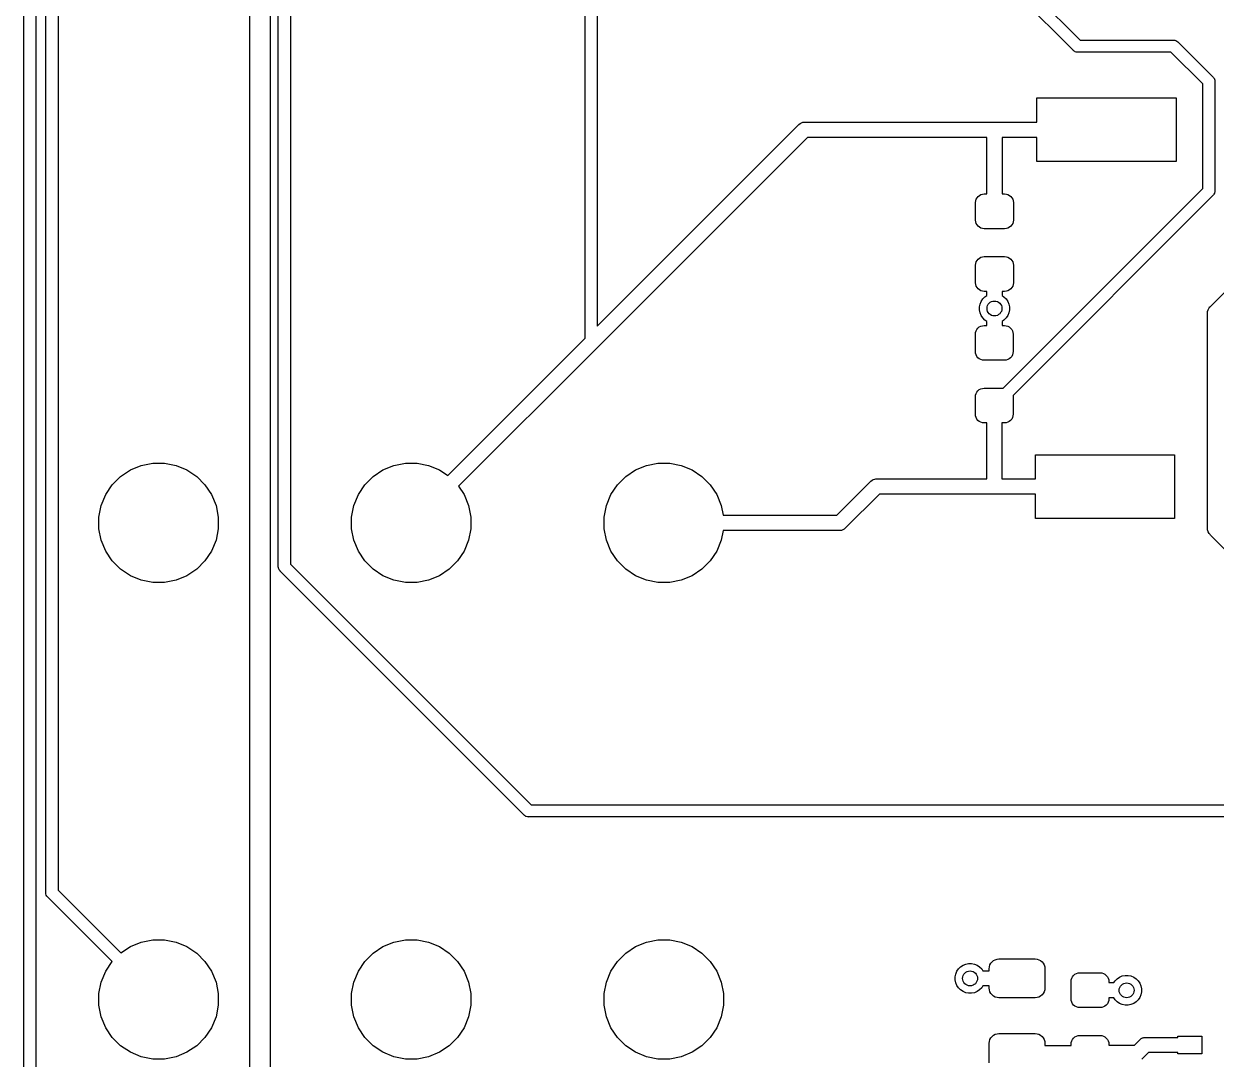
# Model space of a CAD drawing. Extents: x -66 to 211, y -177 to 13.
# Drawn here: x -13.54 to 16.44, y -86.1 to -60.08 of the extents above; entities that cross this region are included whole.
import ezdxf

# ---------------------------------------------------------------- set-up
doc = ezdxf.new("R2010")
doc.units = 0
doc.layers.add('BLACK', color=7, linetype='CONTINUOUS')

msp = doc.modelspace()

# ---------------------------------------------------------------- linework, layer by layer
at = {"layer": 'BLACK', "linetype": 'CONTINUOUS'}
for p, q in [((-6.83514, -42.2274), (-6.83514, -73.6528)), ((-7.13994, -73.7084), (-7.13994, -42.283)), ((-7.85114, -66.7687), (-7.85114, -44.6707)), ((-7.34314, -44.7125), (-7.34314, -91.8461)), ((-13.5359, -101.544), (-13.5359, -45.8294)), ((-13.2311, -45.885), (-13.2311, -101.488)), ((-12.9819, -81.905), (-12.9819, -46.2914)), ((-12.6771, -46.347), (-12.6771, -81.8493)), ((0.87854, -52.801), (0.87854, -67.6728)), ((0.57374, -67.9776), (0.57374, -53.1058)), ((12.8384, -60.7374), (10.2284, -58.1273)), ((10.4832, -57.9511), (13.0146, -60.4825)), ((13.0146, -60.4825), (15.357, -60.4825)), ((15.357, -60.4825), (15.3645, -60.4817)), ((15.3645, -60.4817), (15.3719, -60.4825)), ((15.3719, -60.4825), (15.3719, -60.4825)), ((15.3719, -60.4825), (15.3943, -60.4847)), ((15.3943, -60.4847), (15.4231, -60.4934)), ((15.4231, -60.4934), (15.4495, -60.5076)), ((15.4495, -60.5076), (15.4727, -60.5266)), ((15.4727, -60.5266), (15.4775, -60.5324)), ((15.4775, -60.5324), (16.3559, -61.4108)), ((12.8432, -60.7432), (12.8384, -60.7374)), ((12.849, -60.7479), (12.8432, -60.7432)), ((12.8664, -60.7622), (12.849, -60.7479)), ((12.849, -60.7479), (12.849, -60.7479)), ((12.8865, -60.773), (12.8664, -60.7622)), ((12.8929, -60.7764), (12.8865, -60.773)), ((12.9216, -60.7851), (12.8929, -60.7764)), ((12.944, -60.7873), (12.9216, -60.7851)), ((12.9515, -60.788), (12.944, -60.7873)), ((12.944, -60.7873), (12.944, -60.7873)), ((12.9589, -60.7873), (12.9515, -60.788)), ((15.3013, -60.7873), (12.9589, -60.7873)), ((16.1011, -61.587), (15.3013, -60.7873)), ((16.3559, -61.4108), (16.3617, -61.4156)), ((16.3617, -61.4156), (16.3665, -61.4214)), ((16.3665, -61.4214), (16.3665, -61.4214)), ((16.3665, -61.4214), (16.3808, -61.4388)), ((16.3808, -61.4388), (16.3928, -61.4613)), ((16.1011, -64.2117), (16.1011, -61.587)), ((16.3928, -61.4613), (16.3949, -61.4653)), ((16.3949, -61.4653), (16.4037, -61.494)), ((16.4037, -61.494), (16.4059, -61.5164)), ((16.4059, -61.5164), (16.4059, -61.5164)), ((16.4059, -61.5164), (16.4066, -61.5239)), ((16.4066, -61.5239), (16.4059, -61.5314)), ((16.4059, -61.5314), (16.4059, -64.2673)), ((11.9279, -61.938), (15.4279, -61.938)), ((11.9279, -62.5475), (11.9279, -61.938)), ((15.4279, -61.938), (15.4279, -63.538)), ((0.87854, -67.6728), (5.94138, -62.6099)), ((5.94138, -62.6099), (5.94734, -62.6026)), ((5.94734, -62.6026), (5.97635, -62.5788)), ((5.97635, -62.5788), (6.00945, -62.5611)), ((6.00945, -62.5611), (6.031, -62.5546)), ((6.031, -62.5546), (6.04535, -62.5503)), ((6.04535, -62.5503), (6.0827, -62.5466)), ((6.0827, -62.5466), (6.09205, -62.5475)), ((6.09205, -62.5475), (10.8568, -62.5475)), ((10.8568, -62.5475), (10.8661, -62.5466)), ((10.8661, -62.5466), (10.8755, -62.5475)), ((10.8755, -62.5475), (11.9279, -62.5475)), ((6.16161, -62.9285), (0.86746, -68.2226)), ((10.6731, -62.9285), (6.16161, -62.9285)), ((10.6731, -64.3502), (10.6731, -62.9285)), ((11.9279, -62.9285), (11.0541, -62.9285)), ((11.0541, -62.9285), (11.0541, -64.3502)), ((11.9279, -63.538), (11.9279, -62.9285)), ((15.4279, -63.538), (11.9279, -63.538)), ((10.4254, -64.4474), (10.4527, -64.4142)), ((10.4527, -64.4142), (10.4858, -64.387)), ((10.4858, -64.387), (10.5236, -64.3668)), ((10.5236, -64.3668), (10.5647, -64.3544)), ((10.5647, -64.3544), (10.6073, -64.3502)), ((10.6073, -64.3502), (10.6731, -64.3502)), ((11.0541, -64.3502), (11.1198, -64.3502)), ((11.0805, -69.2323), (16.1011, -64.2117)), ((11.1198, -64.3502), (11.1625, -64.3544)), ((11.1625, -64.3544), (11.2035, -64.3668)), ((11.2035, -64.3668), (11.2414, -64.387)), ((11.2414, -64.387), (11.2745, -64.4142)), ((11.2745, -64.4142), (11.3017, -64.4474)), ((16.3559, -64.3879), (11.3298, -69.4139)), ((16.3617, -64.3831), (16.3559, -64.3879)), ((16.3674, -64.3762), (16.3617, -64.3831)), ((16.3808, -64.3599), (16.3674, -64.3762)), ((16.3949, -64.3334), (16.3808, -64.3599)), ((16.3977, -64.3242), (16.3949, -64.3334)), ((16.4037, -64.3047), (16.3977, -64.3242)), ((16.4059, -64.2823), (16.4037, -64.3047)), ((16.4059, -64.2673), (16.4066, -64.2748)), ((16.4066, -64.2748), (16.4059, -64.2823)), ((16.4059, -64.2823), (16.4059, -64.2823)), ((10.3886, -64.5689), (10.3928, -64.5263)), ((10.3886, -65.0064), (10.3886, -64.5689)), ((10.3928, -64.5263), (10.4052, -64.4852)), ((10.4052, -64.4852), (10.4254, -64.4474)), ((11.3017, -64.4474), (11.3219, -64.4852)), ((11.3219, -64.4852), (11.3344, -64.5263)), ((11.3344, -64.5263), (11.3386, -64.5689)), ((11.3386, -64.5689), (11.3386, -65.0064)), ((10.3928, -65.0491), (10.3886, -65.0064)), ((11.3386, -65.0064), (11.3344, -65.0491)), ((10.4052, -65.0901), (10.3928, -65.0491)), ((10.4254, -65.128), (10.4052, -65.0901)), ((10.4527, -65.1611), (10.4254, -65.128)), ((10.4858, -65.1883), (10.4527, -65.1611)), ((10.5236, -65.2085), (10.4858, -65.1883)), ((10.5647, -65.221), (10.5236, -65.2085)), ((10.6073, -65.2252), (10.5647, -65.221)), ((11.1198, -65.2252), (10.6073, -65.2252)), ((11.1625, -65.221), (11.1198, -65.2252)), ((11.2035, -65.2085), (11.1625, -65.221)), ((11.2414, -65.1883), (11.2035, -65.2085)), ((11.2745, -65.1611), (11.2414, -65.1883)), ((11.3017, -65.128), (11.2745, -65.1611)), ((11.3219, -65.0901), (11.3017, -65.128)), ((11.3344, -65.0491), (11.3219, -65.0901)), ((16.3011, -67.1698), (18.2114, -65.2595)), ((10.5236, -65.9418), (10.5647, -65.9294)), ((10.5647, -65.9294), (10.6073, -65.9252)), ((10.6073, -65.9252), (11.1198, -65.9252)), ((11.1198, -65.9252), (11.1625, -65.9294)), ((11.1625, -65.9294), (11.2035, -65.9418)), ((10.3886, -66.1439), (10.3928, -66.1013)), ((10.3886, -66.5814), (10.3886, -66.1439)), ((10.3928, -66.1013), (10.4052, -66.0602)), ((10.4052, -66.0602), (10.4254, -66.0224)), ((10.4254, -66.0224), (10.4527, -65.9892)), ((10.4527, -65.9892), (10.4858, -65.962)), ((10.4858, -65.962), (10.5236, -65.9418)), ((11.2035, -65.9418), (11.2414, -65.962)), ((11.2414, -65.962), (11.2745, -65.9892)), ((11.2745, -65.9892), (11.3017, -66.0224)), ((11.3017, -66.0224), (11.3219, -66.0602)), ((11.3219, -66.0602), (11.3344, -66.1013)), ((11.3344, -66.1013), (11.3386, -66.1439)), ((11.3386, -66.1439), (11.3386, -66.5814)), ((-7.85114, -66.7688), (-7.85114, -66.7687)), ((-7.85114, -92.3541), (-7.85114, -66.7688)), ((10.3928, -66.6241), (10.3886, -66.5814)), ((10.4052, -66.6651), (10.3928, -66.6241)), ((10.4254, -66.703), (10.4052, -66.6651)), ((10.4527, -66.7361), (10.4254, -66.703)), ((10.4858, -66.7633), (10.4527, -66.7361)), ((10.5236, -66.7835), (10.4858, -66.7633)), ((10.5647, -66.796), (10.5236, -66.7835)), ((10.6073, -66.8002), (10.5647, -66.796)), ((10.6731, -66.8002), (10.6073, -66.8002)), ((10.6731, -66.905), (10.6731, -66.8002)), ((11.1198, -66.8002), (11.0541, -66.8002)), ((11.0541, -66.8002), (11.0541, -66.905)), ((11.1625, -66.796), (11.1198, -66.8002)), ((11.2035, -66.7835), (11.1625, -66.796)), ((11.2414, -66.7633), (11.2035, -66.7835)), ((11.2745, -66.7361), (11.2414, -66.7633)), ((11.3017, -66.703), (11.2745, -66.7361)), ((11.3219, -66.6651), (11.3017, -66.703)), ((11.3344, -66.6241), (11.3219, -66.6651)), ((11.3386, -66.5814), (11.3344, -66.6241)), ((10.4886, -67.1918), (10.503, -67.1193)), ((10.503, -67.1193), (10.5313, -67.0511)), ((10.5313, -67.0511), (10.5723, -66.9897)), ((10.5723, -66.9897), (10.6245, -66.9374)), ((10.6245, -66.9374), (10.6731, -66.905)), ((11.0541, -66.905), (11.1026, -66.9374)), ((11.1026, -66.9374), (11.1549, -66.9897)), ((11.1549, -66.9897), (11.1959, -67.0511)), ((11.1959, -67.0511), (11.2242, -67.1193)), ((11.2242, -67.1193), (11.2386, -67.1918)), ((10.4886, -67.2657), (10.4886, -67.1918)), ((10.503, -67.3381), (10.4886, -67.2657)), ((10.5313, -67.4063), (10.503, -67.3381)), ((10.5723, -67.4678), (10.5313, -67.4063)), ((11.1959, -67.4063), (11.1549, -67.4678)), ((11.2242, -67.3381), (11.1959, -67.4063)), ((11.2386, -67.2657), (11.2242, -67.3381)), ((11.2386, -67.1918), (11.2386, -67.2657)), ((16.2167, -67.3583), (16.2179, -67.3458)), ((16.2179, -67.3707), (16.2167, -67.3583)), ((16.2179, -67.3458), (16.2216, -67.3085)), ((16.2179, -67.3458), (16.2179, -67.3458)), ((16.2179, -72.7306), (16.2179, -67.3707)), ((16.2216, -67.3085), (16.2361, -67.2606)), ((16.2361, -67.2606), (16.2597, -67.2165)), ((16.2597, -67.2165), (16.2799, -67.1918)), ((16.2799, -67.1918), (16.2835, -67.1875)), ((16.2835, -67.1875), (16.2914, -67.1778)), ((16.2835, -67.1875), (16.2835, -67.1875)), ((16.2914, -67.1778), (16.3011, -67.1698)), ((10.4204, -67.7545), (10.4476, -67.7213)), ((10.4476, -67.7213), (10.4807, -67.6941)), ((10.4807, -67.6941), (10.5185, -67.6739)), ((10.5185, -67.6739), (10.5596, -67.6615)), ((10.5596, -67.6615), (10.6022, -67.6573)), ((10.6245, -67.52), (10.5723, -67.4678)), ((10.6022, -67.6573), (10.6731, -67.6573)), ((10.6731, -67.5524), (10.6245, -67.52)), ((10.6731, -67.6573), (10.6731, -67.5524)), ((11.1026, -67.52), (11.0541, -67.5524)), ((11.0541, -67.5524), (11.0541, -67.6573)), ((11.0541, -67.6573), (11.1147, -67.6573)), ((11.1549, -67.4678), (11.1026, -67.52)), ((11.1147, -67.6573), (11.1574, -67.6615)), ((11.1574, -67.6615), (11.1985, -67.6739)), ((11.1985, -67.6739), (11.2363, -67.6941)), ((11.2363, -67.6941), (11.2694, -67.7213)), ((11.2694, -67.7213), (11.2966, -67.7545)), ((-2.87736, -71.4287), (0.57374, -67.9776)), ((10.3835, -67.876), (10.3877, -67.8333)), ((10.3835, -68.3135), (10.3835, -67.876)), ((10.3877, -67.8333), (10.4002, -67.7923)), ((10.4002, -67.7923), (10.4204, -67.7545)), ((11.2966, -67.7545), (11.3168, -67.7923)), ((11.3168, -67.7923), (11.3293, -67.8333)), ((11.3293, -67.8333), (11.3335, -67.876)), ((11.3335, -67.876), (11.3335, -68.3135)), ((0.86745, -68.2227), (-2.60795, -71.6981)), ((0.86746, -68.2226), (0.86745, -68.2227)), ((10.3877, -68.3562), (10.3835, -68.3135)), ((11.3335, -68.3135), (11.3293, -68.3562)), ((10.4002, -68.3972), (10.3877, -68.3562)), ((10.4204, -68.435), (10.4002, -68.3972)), ((10.4476, -68.4682), (10.4204, -68.435)), ((10.4807, -68.4954), (10.4476, -68.4682)), ((10.5185, -68.5156), (10.4807, -68.4954)), ((10.5596, -68.5281), (10.5185, -68.5156)), ((10.6022, -68.5323), (10.5596, -68.5281)), ((11.1147, -68.5323), (10.6022, -68.5323)), ((11.1574, -68.5281), (11.1147, -68.5323)), ((11.1985, -68.5156), (11.1574, -68.5281)), ((11.2363, -68.4954), (11.1985, -68.5156)), ((11.2694, -68.4682), (11.2363, -68.4954)), ((11.2966, -68.435), (11.2694, -68.4682)), ((11.3168, -68.3972), (11.2966, -68.435)), ((11.3293, -68.3562), (11.3168, -68.3972)), ((10.5596, -69.2365), (10.6022, -69.2323)), ((10.6022, -69.2323), (11.0805, -69.2323)), ((10.3835, -69.451), (10.3877, -69.4083)), ((10.3835, -69.8885), (10.3835, -69.451)), ((10.3877, -69.4083), (10.4002, -69.3673)), ((10.4002, -69.3673), (10.4204, -69.3295)), ((10.4204, -69.3295), (10.4476, -69.2963)), ((10.4476, -69.2963), (10.4807, -69.2691)), ((10.4807, -69.2691), (10.5185, -69.2489)), ((10.5185, -69.2489), (10.5596, -69.2365)), ((11.3298, -69.4139), (11.3335, -69.451)), ((11.3335, -69.451), (11.3335, -69.8885)), ((10.3877, -69.9312), (10.3835, -69.8885)), ((10.4002, -69.9722), (10.3877, -69.9312)), ((10.4204, -70.01), (10.4002, -69.9722)), ((10.4476, -70.0432), (10.4204, -70.01)), ((10.4807, -70.0704), (10.4476, -70.0432)), ((10.5185, -70.0906), (10.4807, -70.0704)), ((10.5596, -70.1031), (10.5185, -70.0906)), ((10.6022, -70.1073), (10.5596, -70.1031)), ((10.668, -70.1073), (10.6022, -70.1073)), ((10.668, -71.5137), (10.668, -70.1073)), ((11.1147, -70.1073), (11.049, -70.1073)), ((11.049, -70.1073), (11.049, -71.5137)), ((11.1574, -70.1031), (11.1147, -70.1073)), ((11.1985, -70.0906), (11.1574, -70.1031)), ((11.2363, -70.0704), (11.1985, -70.0906)), ((11.2694, -70.0432), (11.2363, -70.0704)), ((11.2966, -70.01), (11.2694, -70.0432)), ((11.3168, -69.9722), (11.2966, -70.01)), ((11.3293, -69.9312), (11.3168, -69.9722)), ((11.3335, -69.8885), (11.3293, -69.9312)), ((11.8924, -71.5137), (11.8924, -70.9042)), ((11.8924, -70.9042), (15.3924, -70.9042)), ((15.3924, -70.9042), (15.3924, -72.5042)), ((-11.1035, -71.4529), (-10.8578, -71.2887)), ((-10.8578, -71.2887), (-10.5848, -71.1756)), ((-10.5848, -71.1756), (-10.295, -71.118)), ((-10.295, -71.118), (-9.99956, -71.118)), ((-9.99956, -71.118), (-9.70977, -71.1756)), ((-9.70977, -71.1756), (-9.43678, -71.2887)), ((-9.43678, -71.2887), (-9.19111, -71.4529)), ((-4.75349, -71.4529), (-4.50782, -71.2887)), ((-4.50782, -71.2887), (-4.23483, -71.1756)), ((-4.23483, -71.1756), (-3.94504, -71.118)), ((-3.94504, -71.118), (-3.64956, -71.118)), ((-3.64956, -71.118), (-3.35977, -71.1756)), ((-3.35977, -71.1756), (-3.08678, -71.2887)), ((-3.08678, -71.2887), (-2.87736, -71.4287)), ((1.59651, -71.4529), (1.84218, -71.2887)), ((1.84218, -71.2887), (2.11517, -71.1756)), ((2.11517, -71.1756), (2.40496, -71.118)), ((2.40496, -71.118), (2.70044, -71.118)), ((2.70044, -71.118), (2.99023, -71.1756)), ((2.99023, -71.1756), (3.26322, -71.2887)), ((3.26322, -71.2887), (3.50889, -71.4529)), ((-11.3124, -71.6618), (-11.1035, -71.4529)), ((-9.19111, -71.4529), (-8.98217, -71.6618)), ((-4.96243, -71.6618), (-4.75349, -71.4529)), ((1.38757, -71.6618), (1.59651, -71.4529)), ((3.50889, -71.4529), (3.71783, -71.6618)), ((6.89907, -72.4275), (7.75046, -71.5761)), ((7.75046, -71.5761), (7.75642, -71.5688)), ((7.75642, -71.5688), (7.78543, -71.545)), ((7.78543, -71.545), (7.81853, -71.5273)), ((7.81853, -71.5273), (7.85444, -71.5165)), ((7.85444, -71.5165), (7.88243, -71.5137)), ((7.88243, -71.5137), (7.88244, -71.5137)), ((7.88244, -71.5137), (7.89178, -71.5128)), ((7.89178, -71.5128), (7.90112, -71.5137)), ((7.90112, -71.5137), (10.668, -71.5137)), ((11.049, -71.5137), (11.8924, -71.5137)), ((-11.5897, -72.1805), (-11.4766, -71.9075)), ((-11.4766, -71.9075), (-11.3124, -71.6618)), ((-8.98217, -71.6618), (-8.81802, -71.9075)), ((-8.81802, -71.9075), (-8.70494, -72.1805)), ((-5.23966, -72.1805), (-5.12658, -71.9075)), ((-5.12658, -71.9075), (-4.96243, -71.6618)), ((-2.60795, -71.6981), (-2.46802, -71.9075)), ((-2.46802, -71.9075), (-2.35494, -72.1805)), ((1.11034, -72.1805), (1.22342, -71.9075)), ((1.22342, -71.9075), (1.38757, -71.6618)), ((3.71783, -71.6618), (3.88198, -71.9075)), ((3.88198, -71.9075), (3.99506, -72.1805)), ((7.97069, -71.8947), (7.1193, -72.7461)), ((10.8441, -71.8947), (7.97069, -71.8947)), ((10.8534, -71.8956), (10.8441, -71.8947)), ((10.8628, -71.8947), (10.8534, -71.8956)), ((11.8924, -71.8947), (10.8628, -71.8947)), ((11.8924, -72.5042), (11.8924, -71.8947)), ((-11.6473, -72.4703), (-11.5897, -72.1805)), ((-8.70494, -72.1805), (-8.6473, -72.4703)), ((-5.2973, -72.4703), (-5.23966, -72.1805)), ((-2.35494, -72.1805), (-2.2973, -72.4703)), ((1.0527, -72.4703), (1.11034, -72.1805)), ((3.99506, -72.1805), (4.04419, -72.4275)), ((-11.6473, -72.7657), (-11.6473, -72.4703)), ((-8.6473, -72.4703), (-8.6473, -72.7657)), ((-5.2973, -72.7657), (-5.2973, -72.4703)), ((-2.2973, -72.4703), (-2.2973, -72.7657)), ((1.0527, -72.7657), (1.0527, -72.4703)), ((4.04419, -72.4275), (6.89907, -72.4275)), ((15.3924, -72.5042), (11.8924, -72.5042)), ((-11.5897, -73.0555), (-11.6473, -72.7657)), ((-8.6473, -72.7657), (-8.70494, -73.0555)), ((-5.23966, -73.0555), (-5.2973, -72.7657)), ((-2.2973, -72.7657), (-2.35494, -73.0555)), ((1.11034, -73.0555), (1.0527, -72.7657)), ((4.04419, -72.8085), (3.99506, -73.0555)), ((6.96864, -72.8085), (4.04419, -72.8085)), ((6.97798, -72.8094), (6.96864, -72.8085)), ((6.98732, -72.8085), (6.97798, -72.8094)), ((6.98733, -72.8085), (6.98732, -72.8085)), ((7.01532, -72.8057), (6.98733, -72.8085)), ((7.05123, -72.7948), (7.01532, -72.8057)), ((7.08433, -72.7772), (7.05123, -72.7948)), ((7.11333, -72.7534), (7.08433, -72.7772)), ((7.1193, -72.7461), (7.11333, -72.7534)), ((16.2167, -72.7431), (16.2179, -72.7306)), ((16.2216, -72.7929), (16.2167, -72.7431)), ((16.2361, -72.8407), (16.2216, -72.7929)), ((-11.4766, -73.3285), (-11.5897, -73.0555)), ((-8.70494, -73.0555), (-8.81802, -73.3285)), ((-5.12658, -73.3285), (-5.23966, -73.0555)), ((-2.35494, -73.0555), (-2.46802, -73.3285)), ((1.22342, -73.3285), (1.11034, -73.0555)), ((3.99506, -73.0555), (3.88198, -73.3285)), ((16.2597, -72.8849), (16.2361, -72.8407)), ((16.2835, -72.9138), (16.2597, -72.8849)), ((16.2835, -72.9139), (16.2835, -72.9138)), ((16.2914, -72.9235), (16.2835, -72.9139)), ((16.3011, -72.9315), (16.2914, -72.9235)), ((18.6025, -75.2329), (16.3011, -72.9315)), ((-11.3124, -73.5742), (-11.4766, -73.3285)), ((-8.81802, -73.3285), (-8.98217, -73.5742)), ((-4.96243, -73.5742), (-5.12658, -73.3285)), ((-2.46802, -73.3285), (-2.63217, -73.5742)), ((1.38757, -73.5742), (1.22342, -73.3285)), ((3.88198, -73.3285), (3.71783, -73.5742)), ((-11.1035, -73.7831), (-11.3124, -73.5742)), ((-8.98217, -73.5742), (-9.19111, -73.7831)), ((-7.14068, -73.7159), (-7.13994, -73.7084)), ((-7.13994, -73.7234), (-7.14068, -73.7159)), ((-7.13773, -73.7458), (-7.13994, -73.7234)), ((-7.13994, -73.7234), (-7.13994, -73.7234)), ((-6.83514, -73.6528), (-0.78269, -79.7052)), ((-4.75349, -73.7831), (-4.96243, -73.5742)), ((-2.63217, -73.5742), (-2.84111, -73.7831)), ((1.59651, -73.7831), (1.38757, -73.5742)), ((3.71783, -73.5742), (3.50889, -73.7831)), ((-10.8578, -73.9473), (-11.1035, -73.7831)), ((-10.5848, -74.0604), (-10.8578, -73.9473)), ((-9.43678, -73.9473), (-9.70977, -74.0604)), ((-9.19111, -73.7831), (-9.43678, -73.9473)), ((-7.13497, -73.7549), (-7.13773, -73.7458)), ((-7.12902, -73.7745), (-7.13497, -73.7549)), ((-7.11487, -73.801), (-7.12902, -73.7745)), ((-7.10059, -73.8184), (-7.11487, -73.801)), ((-7.09582, -73.8242), (-7.10059, -73.8184)), ((-7.10059, -73.8184), (-7.10059, -73.8184)), ((-7.09001, -73.8289), (-7.09582, -73.8242)), ((-0.95887, -79.9601), (-7.09001, -73.8289)), ((-4.50782, -73.9473), (-4.75349, -73.7831)), ((-4.23483, -74.0604), (-4.50782, -73.9473)), ((-3.08678, -73.9473), (-3.35977, -74.0604)), ((-2.84111, -73.7831), (-3.08678, -73.9473)), ((1.84218, -73.9473), (1.59651, -73.7831)), ((2.11517, -74.0604), (1.84218, -73.9473)), ((3.26322, -73.9473), (2.99023, -74.0604)), ((3.50889, -73.7831), (3.26322, -73.9473)), ((-10.295, -74.118), (-10.5848, -74.0604)), ((-9.99956, -74.118), (-10.295, -74.118)), ((-9.70977, -74.0604), (-9.99956, -74.118)), ((-3.94504, -74.118), (-4.23483, -74.0604)), ((-3.64956, -74.118), (-3.94504, -74.118)), ((-3.35977, -74.0604), (-3.64956, -74.118)), ((2.40496, -74.118), (2.11517, -74.0604)), ((2.70044, -74.118), (2.40496, -74.118)), ((2.99023, -74.0604), (2.70044, -74.118)), ((-0.78269, -79.7052), (20.7796, -79.7052)), ((-0.9541, -79.9659), (-0.95887, -79.9601)), ((-0.94829, -79.9707), (-0.9541, -79.9659)), ((-0.9309, -79.9849), (-0.94829, -79.9707)), ((-0.94829, -79.9707), (-0.94829, -79.9707)), ((-0.91522, -79.9933), (-0.9309, -79.9849)), ((-0.90442, -79.9991), (-0.91522, -79.9933)), ((-0.8757, -80.0078), (-0.90442, -79.9991)), ((-0.8533, -80.01), (-0.8757, -80.0078)), ((-0.85329, -80.01), (-0.8533, -80.01)), ((-0.84582, -80.0107), (-0.85329, -80.01)), ((-0.83835, -80.01), (-0.84582, -80.0107)), ((20.7449, -80.01), (-0.83835, -80.01)), ((-12.9827, -81.9125), (-12.9819, -81.905)), ((-12.9797, -81.9423), (-12.9827, -81.9125)), ((-12.971, -81.9711), (-12.9797, -81.9423)), ((-12.9569, -81.9975), (-12.971, -81.9711)), ((-12.9426, -82.0149), (-12.9569, -81.9975)), ((-12.9378, -82.0207), (-12.9426, -82.0149)), ((-12.9426, -82.0149), (-12.9426, -82.0149)), ((-12.932, -82.0255), (-12.9378, -82.0207)), ((-11.3151, -83.6425), (-12.932, -82.0255)), ((-12.6771, -81.8493), (-11.0995, -83.4269)), ((-11.0995, -83.4269), (-10.8578, -83.2654)), ((-10.8578, -83.2654), (-10.5848, -83.1523)), ((-10.5848, -83.1523), (-10.295, -83.0947)), ((-10.295, -83.0947), (-9.99956, -83.0947)), ((-9.99956, -83.0947), (-9.70977, -83.1523)), ((-9.70977, -83.1523), (-9.43678, -83.2654)), ((-9.43678, -83.2654), (-9.19111, -83.4296)), ((-4.75349, -83.4296), (-4.50782, -83.2654)), ((-4.50782, -83.2654), (-4.23483, -83.1523)), ((-4.23483, -83.1523), (-3.94504, -83.0947)), ((-3.94504, -83.0947), (-3.64956, -83.0947)), ((-3.64956, -83.0947), (-3.35977, -83.1523)), ((-3.35977, -83.1523), (-3.08678, -83.2654)), ((-3.08678, -83.2654), (-2.84111, -83.4296)), ((1.59651, -83.4296), (1.84218, -83.2654)), ((1.84218, -83.2654), (2.11517, -83.1523)), ((2.11517, -83.1523), (2.40496, -83.0947)), ((2.40496, -83.0947), (2.70044, -83.0947)), ((2.70044, -83.0947), (2.99023, -83.1523)), ((2.99023, -83.1523), (3.26322, -83.2654)), ((3.26322, -83.2654), (3.50889, -83.4296)), ((-9.19111, -83.4296), (-8.98217, -83.6385)), ((-4.96243, -83.6385), (-4.75349, -83.4296)), ((-2.84111, -83.4296), (-2.63217, -83.6385)), ((1.38757, -83.6385), (1.59651, -83.4296)), ((3.50889, -83.4296), (3.71783, -83.6385)), ((10.8039, -83.65), (10.8409, -83.6197)), ((10.8409, -83.6197), (10.883, -83.5972)), ((10.883, -83.5972), (10.9287, -83.5833)), ((10.9287, -83.5833), (10.9763, -83.5786)), ((10.9763, -83.5786), (11.8888, -83.5786)), ((11.8888, -83.5786), (11.9363, -83.5833)), ((11.9363, -83.5833), (11.9821, -83.5972)), ((11.9821, -83.5972), (12.0242, -83.6197)), ((12.0242, -83.6197), (12.0611, -83.65)), ((-11.5897, -84.1572), (-11.4766, -83.8842)), ((-11.4766, -83.8842), (-11.3151, -83.6425)), ((-8.98217, -83.6385), (-8.81802, -83.8842)), ((-8.81802, -83.8842), (-8.70494, -84.1572)), ((-5.23966, -84.1572), (-5.12658, -83.8842)), ((-5.12658, -83.8842), (-4.96243, -83.6385)), ((-2.63217, -83.6385), (-2.46802, -83.8842)), ((-2.46802, -83.8842), (-2.35494, -84.1572)), ((1.11034, -84.1572), (1.22342, -83.8842)), ((1.22342, -83.8842), (1.38757, -83.6385)), ((3.71783, -83.6385), (3.88198, -83.8842)), ((3.88198, -83.8842), (3.99506, -84.1572)), ((9.89085, -83.957), (9.91912, -83.8888)), ((9.91912, -83.8888), (9.96016, -83.8273)), ((9.96016, -83.8273), (10.0124, -83.7751)), ((10.0124, -83.7751), (10.0738, -83.7341)), ((10.0738, -83.7341), (10.1421, -83.7058)), ((10.1421, -83.7058), (10.2145, -83.6914)), ((10.2145, -83.6914), (10.2884, -83.6914)), ((10.2884, -83.6914), (10.3608, -83.7058)), ((10.3608, -83.7058), (10.4291, -83.7341)), ((10.4291, -83.7341), (10.4905, -83.7751)), ((10.4905, -83.7751), (10.5427, -83.8273)), ((10.5427, -83.8273), (10.575, -83.8756)), ((10.575, -83.8756), (10.7325, -83.8756)), ((10.7325, -83.8224), (10.7372, -83.7748)), ((10.7325, -83.8756), (10.7325, -83.8224)), ((10.7372, -83.7748), (10.7511, -83.7291)), ((10.7511, -83.7291), (10.7736, -83.687)), ((10.7736, -83.687), (10.8039, -83.65)), ((12.0611, -83.65), (12.0915, -83.687)), ((12.0915, -83.687), (12.114, -83.7291)), ((12.114, -83.7291), (12.1279, -83.7748)), ((12.1279, -83.7748), (12.1325, -83.8224)), ((12.1325, -83.8224), (12.1325, -84.3099)), ((-11.6473, -84.447), (-11.5897, -84.1572)), ((-8.70494, -84.1572), (-8.6473, -84.447)), ((-5.2973, -84.447), (-5.23966, -84.1572)), ((-2.35494, -84.1572), (-2.2973, -84.447)), ((1.0527, -84.447), (1.11034, -84.1572)), ((3.99506, -84.1572), (4.0527, -84.447)), ((9.87644, -84.0294), (9.89085, -83.957)), ((9.87644, -84.1033), (9.87644, -84.0294)), ((9.89085, -84.1758), (9.87644, -84.1033)), ((9.91912, -84.244), (9.89085, -84.1758)), ((12.7889, -84.1446), (12.7931, -84.1019)), ((12.7889, -84.5821), (12.7889, -84.1446)), ((12.7931, -84.1019), (12.8055, -84.0609)), ((12.8055, -84.0609), (12.8257, -84.0231)), ((12.8257, -84.0231), (12.8529, -83.9899)), ((12.8529, -83.9899), (12.8861, -83.9627)), ((12.8861, -83.9627), (12.9239, -83.9425)), ((12.9239, -83.9425), (12.965, -83.9301)), ((12.965, -83.9301), (13.0076, -83.9259)), ((13.0076, -83.9259), (13.5201, -83.9259)), ((13.5201, -83.9259), (13.5628, -83.9301)), ((13.5628, -83.9301), (13.6038, -83.9425)), ((13.6038, -83.9425), (13.6417, -83.9627)), ((13.6417, -83.9627), (13.6748, -83.9899)), ((13.6748, -83.9899), (13.702, -84.0231)), ((13.702, -84.0231), (13.7222, -84.0609)), ((13.7222, -84.0609), (13.7347, -84.1019)), ((13.7347, -84.1019), (13.7389, -84.1446)), ((13.7389, -84.1446), (13.7389, -84.1729)), ((13.7389, -84.1729), (13.864, -84.1729)), ((13.864, -84.1729), (13.8946, -84.1271)), ((13.8946, -84.1271), (13.9469, -84.0748)), ((13.9469, -84.0748), (14.0083, -84.0338)), ((14.0083, -84.0338), (14.0765, -84.0055)), ((14.0765, -84.0055), (14.149, -83.9911)), ((14.149, -83.9911), (14.2228, -83.9911)), ((14.2228, -83.9911), (14.2953, -84.0055)), ((14.2953, -84.0055), (14.3635, -84.0338)), ((14.3635, -84.0338), (14.4249, -84.0748)), ((14.4249, -84.0748), (14.4772, -84.1271)), ((14.4772, -84.1271), (14.5182, -84.1885)), ((14.5182, -84.1885), (14.5465, -84.2567)), ((-11.6473, -84.7424), (-11.6473, -84.447)), ((-8.6473, -84.447), (-8.6473, -84.7424)), ((-5.2973, -84.7424), (-5.2973, -84.447)), ((-2.2973, -84.447), (-2.2973, -84.7424)), ((1.0527, -84.7424), (1.0527, -84.447)), ((4.0527, -84.447), (4.0527, -84.7424)), ((9.96016, -84.3054), (9.91912, -84.244)), ((10.0124, -84.3577), (9.96016, -84.3054)), ((10.0738, -84.3987), (10.0124, -84.3577)), ((10.1421, -84.427), (10.0738, -84.3987)), ((10.2145, -84.4414), (10.1421, -84.427)), ((10.2884, -84.4414), (10.2145, -84.4414)), ((10.3608, -84.427), (10.2884, -84.4414)), ((10.4291, -84.3987), (10.3608, -84.427)), ((10.4905, -84.3577), (10.4291, -84.3987)), ((10.5427, -84.3054), (10.4905, -84.3577)), ((10.5753, -84.2566), (10.5427, -84.3054)), ((10.7325, -84.2566), (10.5753, -84.2566)), ((10.7325, -84.3099), (10.7325, -84.2566)), ((10.7372, -84.3574), (10.7325, -84.3099)), ((10.7511, -84.4032), (10.7372, -84.3574)), ((10.7736, -84.4453), (10.7511, -84.4032)), ((10.8039, -84.4822), (10.7736, -84.4453)), ((10.8409, -84.5126), (10.8039, -84.4822)), ((10.883, -84.5351), (10.8409, -84.5126)), ((12.0242, -84.5126), (11.9821, -84.5351)), ((12.0611, -84.4822), (12.0242, -84.5126)), ((12.0915, -84.4453), (12.0611, -84.4822)), ((12.114, -84.4032), (12.0915, -84.4453)), ((12.1279, -84.3574), (12.114, -84.4032)), ((12.1325, -84.3099), (12.1279, -84.3574)), ((14.5465, -84.4755), (14.5182, -84.5437)), ((14.5465, -84.2567), (14.5609, -84.3292)), ((14.5609, -84.403), (14.5465, -84.4755)), ((14.5609, -84.3292), (14.5609, -84.403)), ((-11.5897, -85.0322), (-11.6473, -84.7424)), ((-8.6473, -84.7424), (-8.70494, -85.0322)), ((-5.23966, -85.0322), (-5.2973, -84.7424)), ((-2.2973, -84.7424), (-2.35494, -85.0322)), ((1.11034, -85.0322), (1.0527, -84.7424)), ((4.0527, -84.7424), (3.99506, -85.0322)), ((10.9287, -84.549), (10.883, -84.5351)), ((10.9763, -84.5536), (10.9287, -84.549)), ((11.8888, -84.5536), (10.9763, -84.5536)), ((11.9363, -84.549), (11.8888, -84.5536)), ((11.9821, -84.5351), (11.9363, -84.549)), ((12.7931, -84.6248), (12.7889, -84.5821)), ((12.8055, -84.6658), (12.7931, -84.6248)), ((12.8257, -84.7036), (12.8055, -84.6658)), ((12.8529, -84.7368), (12.8257, -84.7036)), ((12.8861, -84.764), (12.8529, -84.7368)), ((12.9239, -84.7842), (12.8861, -84.764)), ((12.965, -84.7967), (12.9239, -84.7842)), ((13.0076, -84.8009), (12.965, -84.7967)), ((13.5201, -84.8009), (13.0076, -84.8009)), ((13.5628, -84.7967), (13.5201, -84.8009)), ((13.6038, -84.7842), (13.5628, -84.7967)), ((13.6417, -84.764), (13.6038, -84.7842)), ((13.6748, -84.7368), (13.6417, -84.764)), ((13.702, -84.7036), (13.6748, -84.7368)), ((13.7222, -84.6658), (13.702, -84.7036)), ((13.7347, -84.6248), (13.7222, -84.6658)), ((13.7389, -84.5821), (13.7347, -84.6248)), ((13.8603, -84.5539), (13.7389, -84.5539)), ((13.7389, -84.5539), (13.7389, -84.5821)), ((13.8946, -84.6051), (13.8603, -84.5539)), ((13.9469, -84.6574), (13.8946, -84.6051)), ((14.0083, -84.6984), (13.9469, -84.6574)), ((14.0765, -84.7267), (14.0083, -84.6984)), ((14.149, -84.7411), (14.0765, -84.7267)), ((14.2228, -84.7411), (14.149, -84.7411)), ((14.2953, -84.7267), (14.2228, -84.7411)), ((14.3635, -84.6984), (14.2953, -84.7267)), ((14.4249, -84.6574), (14.3635, -84.6984)), ((14.4772, -84.6051), (14.4249, -84.6574)), ((14.5182, -84.5437), (14.4772, -84.6051)), ((-11.4766, -85.3052), (-11.5897, -85.0322)), ((-8.70494, -85.0322), (-8.81802, -85.3052)), ((-5.12658, -85.3052), (-5.23966, -85.0322)), ((-2.35494, -85.0322), (-2.46802, -85.3052)), ((1.22342, -85.3052), (1.11034, -85.0322)), ((3.99506, -85.0322), (3.88198, -85.3052)), ((-11.3124, -85.5509), (-11.4766, -85.3052)), ((-8.81802, -85.3052), (-8.98217, -85.5509)), ((-4.96243, -85.5509), (-5.12658, -85.3052)), ((-2.46802, -85.3052), (-2.63217, -85.5509)), ((1.38757, -85.5509), (1.22342, -85.3052)), ((3.88198, -85.3052), (3.71783, -85.5509)), ((-11.1035, -85.7598), (-11.3124, -85.5509)), ((-8.98217, -85.5509), (-9.19111, -85.7598)), ((-4.75349, -85.7598), (-4.96243, -85.5509)), ((-2.63217, -85.5509), (-2.84111, -85.7598)), ((1.59651, -85.7598), (1.38757, -85.5509)), ((3.71783, -85.5509), (3.50889, -85.7598)), ((10.7325, -85.6974), (10.7372, -85.6498)), ((10.7325, -86.1849), (10.7325, -85.6974)), ((10.7372, -85.6498), (10.7511, -85.6041)), ((10.7511, -85.6041), (10.7736, -85.562)), ((10.7736, -85.562), (10.8039, -85.525)), ((10.8039, -85.525), (10.8409, -85.4947)), ((10.8409, -85.4947), (10.883, -85.4722)), ((10.883, -85.4722), (10.9287, -85.4583)), ((10.9287, -85.4583), (10.9763, -85.4536)), ((10.9763, -85.4536), (11.8888, -85.4536)), ((11.8888, -85.4536), (11.9363, -85.4583)), ((11.9363, -85.4583), (11.9821, -85.4722)), ((11.9821, -85.4722), (12.0242, -85.4947)), ((12.0242, -85.4947), (12.0611, -85.525)), ((12.0611, -85.525), (12.0915, -85.562)), ((12.0915, -85.562), (12.114, -85.6041)), ((12.114, -85.6041), (12.1279, -85.6498)), ((12.1279, -85.6498), (12.1325, -85.6974)), ((12.1325, -85.6974), (12.1325, -85.7506)), ((12.7889, -85.7196), (12.7931, -85.6769)), ((12.7889, -85.7506), (12.7889, -85.7196)), ((12.7931, -85.6769), (12.8055, -85.6359)), ((12.8055, -85.6359), (12.8257, -85.5981)), ((12.8257, -85.5981), (12.8529, -85.5649)), ((12.8529, -85.5649), (12.8861, -85.5377)), ((12.8861, -85.5377), (12.9239, -85.5175)), ((12.9239, -85.5175), (12.965, -85.5051)), ((12.965, -85.5051), (13.0076, -85.5009)), ((13.0076, -85.5009), (13.5201, -85.5009)), ((13.5201, -85.5009), (13.5628, -85.5051)), ((13.5628, -85.5051), (13.6038, -85.5175)), ((13.6038, -85.5175), (13.6417, -85.5377)), ((13.6417, -85.5377), (13.6748, -85.5649)), ((13.6748, -85.5649), (13.702, -85.5981)), ((13.702, -85.5981), (13.7222, -85.6359)), ((13.7222, -85.6359), (13.7347, -85.6769)), ((13.7347, -85.6769), (13.7389, -85.7196)), ((13.7389, -85.7196), (13.7389, -85.7479)), ((14.3813, -85.7479), (14.517, -85.6121)), ((14.517, -85.6121), (14.523, -85.6049)), ((14.523, -85.6049), (14.552, -85.5811)), ((14.552, -85.5811), (14.5851, -85.5634)), ((14.5851, -85.5634), (14.5996, -85.559)), ((14.5996, -85.559), (14.621, -85.5525)), ((14.621, -85.5525), (14.6244, -85.5522)), ((14.6244, -85.5522), (14.649, -85.5497)), ((14.649, -85.5497), (14.6583, -85.5488)), ((14.649, -85.5497), (14.649, -85.5497)), ((14.6583, -85.5488), (14.6677, -85.5497)), ((14.6677, -85.5497), (15.4724, -85.5497)), ((15.4724, -85.5497), (15.4724, -85.5152)), ((15.4724, -85.5152), (16.0724, -85.5152)), ((16.0724, -85.5152), (16.0724, -85.9652)), ((-10.8578, -85.924), (-11.1035, -85.7598)), ((-10.5848, -86.0371), (-10.8578, -85.924)), ((-9.43678, -85.924), (-9.70977, -86.0371)), ((-9.19111, -85.7598), (-9.43678, -85.924)), ((-4.50782, -85.924), (-4.75349, -85.7598)), ((-4.23483, -86.0371), (-4.50782, -85.924)), ((-3.08678, -85.924), (-3.35977, -86.0371)), ((-2.84111, -85.7598), (-3.08678, -85.924)), ((1.84218, -85.924), (1.59651, -85.7598)), ((2.11517, -86.0371), (1.84218, -85.924)), ((3.26322, -85.924), (2.99023, -86.0371)), ((3.50889, -85.7598), (3.26322, -85.924)), ((12.1325, -85.7506), (12.4341, -85.7506)), ((12.4341, -85.7506), (12.4435, -85.7497)), ((12.4435, -85.7497), (12.4528, -85.7506)), ((12.4528, -85.7506), (12.7889, -85.7506)), ((13.7389, -85.7479), (14.3813, -85.7479)), ((14.7372, -85.9307), (14.6015, -86.0664)), ((15.4724, -85.9307), (14.7372, -85.9307)), ((15.4724, -85.9652), (15.4724, -85.9307)), ((16.0724, -85.9652), (15.4724, -85.9652)), ((-10.295, -86.0947), (-10.5848, -86.0371)), ((-9.99956, -86.0947), (-10.295, -86.0947)), ((-9.70977, -86.0371), (-9.99956, -86.0947)), ((-3.94504, -86.0947), (-4.23483, -86.0371)), ((-3.64956, -86.0947), (-3.94504, -86.0947)), ((-3.35977, -86.0371), (-3.64956, -86.0947)), ((2.40496, -86.0947), (2.11517, -86.0371)), ((2.70044, -86.0947), (2.40496, -86.0947)), ((2.99023, -86.0371), (2.70044, -86.0947)), ((14.5956, -86.0737), (14.5666, -86.0975)), ((14.6015, -86.0664), (14.5956, -86.0737))]:
    msp.add_line(p, q, dxfattribs=at)
at = {"layer": 'BLACK'}
for centre in [(10.8636, -67.2287), (10.2514, -84.0664), (14.1859, -84.3661)]:
    msp.add_circle(centre, 0.1875, dxfattribs=at)

doc.saveas('drawing.dxf')
